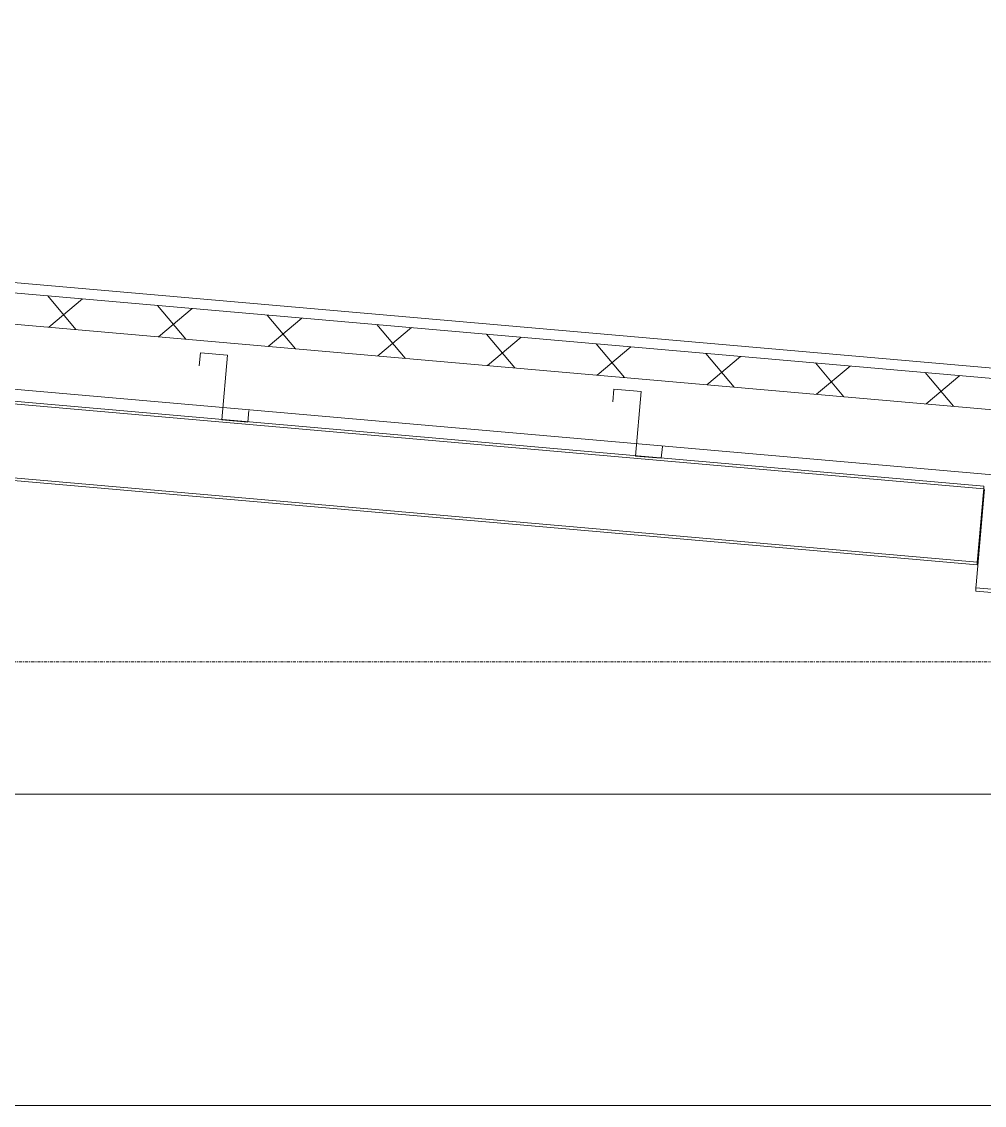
# Model space of a CAD drawing. Header units: millimetres. Extents: x 4237772 to 4686020, y -673 to 29459.
# Drawn here: x 4652872 to 4656581, y 13490 to 17668 of the extents above; entities that cross this region are included whole.
import ezdxf

# ---------------------------------------------------------------- set-up
doc = ezdxf.new("R2010")
doc.units = ezdxf.units.MM
doc.linetypes.add('AEC_Center', pattern=[24, 12, -4, 4, -4])
for name, color, linetype, lineweight in [('A-DETL', 90, 'Continuous', 18), ('A-FLOR-LEVL', 51, 'Continuous', 5), ('A-GENM', 13, 'Continuous', 5), ('A-ROOF', 132, 'Continuous', 5), ('A-ROOF-PATT', 132, 'Continuous', 5), ('S-BEAM', 12, 'Continuous', 5)]:
    doc.layers.add(name, color=color, linetype=linetype, lineweight=lineweight)

# ---------------------------------------------------------------- blocks, each defined once
blk = doc.blocks.new('Mechanical - Condensers - Mechanical - Condensers-1249279-SECTION - GRID A9-A10')
at = {"layer": 'A-GENM', "lineweight": 13}
for p, q in [((4575386.3, 14690.3), (4539574.7, 14690.3)), ((4540774.7, 13490.3), (4575386.3, 13490.3))]:
    blk.add_line(p, q, dxfattribs=at)
blk = doc.blocks.new('Structural Framing 11 - Structural Framing 1-1640090-SECTION - GRID A9-A10')
at = {"layer": 'S-BEAM'}
for p, q in [((4573961.6, 15496.7), (4573992.7, 15852.9)), ((4573992.7, 15852.9), (4573993.7, 15864.3)), ((4573959.5, 15472.6), (4573960.6, 15485.4)), ((4573959.5, 15472.6), (4577744.6, 15141.4)), ((4573960.6, 15485.4), (4573961.6, 15496.7)), ((4577744.6, 15154.3), (4573960.6, 15485.4))]:
    blk.add_line(p, q, dxfattribs=at)
blk = doc.blocks.new('Structural Framing 49 - Structural Framing 1-1640112-SECTION - GRID A9-A10')
at = {"layer": 'S-BEAM'}
for p, q in [((4573990.3, 15866.9), (4562284.8, 16891)), ((4562285.7, 16901.2), (4573991.1, 15877.1)), ((4573964.6, 15574.2), (4562259.2, 16598.3)), ((4573965.5, 15584.4), (4562260.1, 16608.5)), ((4573991.1, 15877.1), (4573990.3, 15866.9)), ((4573989.3, 15855.5), (4573966.5, 15595.7)), ((4573990.3, 15866.9), (4573989.3, 15855.5)), ((4573965.5, 15584.4), (4573964.6, 15574.2)), ((4573966.5, 15595.7), (4573965.5, 15584.4))]:
    blk.add_line(p, q, dxfattribs=at)

msp = doc.modelspace()

# ---------------------------------------------------------------- hatches: boundary and pattern name
at = {"layer": 'A-ROOF-PATT'}
h = msp.add_hatch(dxfattribs=at)
h.set_pattern_fill('FP_275', color=256, angle=-135, style=0, pattern_type=2)
h.set_pattern_definition([(40, (4639954.8, 10654.8), (-192.8363, 229.8133), []), (130, (4639954.8, 10654.8), (-229.8133, -192.8363), [])])
h.paths.add_polyline_path([(4618450.4, 15583.8), (4640892.9, 17547.2), (4660743.2, 15810.6), (4660743.2, 15931), (4640892.9, 17667.7), (4618450.4, 15704.2), (4618450.4, 15612.9)])

# ---------------------------------------------------------------- linework, layer by layer
at = {"layer": 'A-DETL', "lineweight": 13}
for p, q in [((4653560.3, 16391), (4653555.9, 16341.1)), ((4653560.3, 16391), (4653664.9, 16381.8)), ((4653664.9, 16381.8), (4653643.1, 16132.8)), ((4655154.2, 16251.5), (4655149.9, 16201.7)), ((4655154.2, 16251.5), (4655258.8, 16242.4)), ((4655258.8, 16242.4), (4655237, 15993.3)), ((4653742.7, 16124), (4653746.7, 16168.9)), ((4653643.1, 16132.8), (4653742.7, 16124)), ((4655336.6, 15984.6), (4655340.6, 16029.4)), ((4655237, 15993.3), (4655336.6, 15984.6))]:
    msp.add_line(p, q, dxfattribs=at)
at = {"layer": 'A-FLOR-LEVL', "linetype": 'AEC_Center'}
msp.add_line((4546708.8, 15200), (4686020.4, 15200), dxfattribs=at)
at = {"layer": 'A-ROOF'}
for p, q in [((4640892.9, 17667.7), (4660743.2, 15931)), ((4640892.9, 17547.2), (4660743.2, 15810.6))]:
    msp.add_line(p, q, dxfattribs=at)
at = {"layer": 'A-ROOF', "lineweight": 15}
for p, q in [((4640892.9, 17296.3), (4660743.2, 15559.6)), ((4660743.2, 15971.2), (4650370, 16878.7))]:
    msp.add_line(p, q, dxfattribs=at)

# ---------------------------------------------------------------- block references
at = {"layer": 'A-GENM'}
msp.add_blockref('Mechanical - Condensers - Mechanical - Condensers-1249279-SECTION - GRID A9-A10', (82588.6, 0), dxfattribs=at)
at = {"layer": 'S-BEAM'}
for name in ['Structural Framing 49 - Structural Framing 1-1640112-SECTION - GRID A9-A10', 'Structural Framing 11 - Structural Framing 1-1640090-SECTION - GRID A9-A10']:
    msp.add_blockref(name, (82588.6, 0), dxfattribs=at)

doc.saveas('drawing.dxf')
